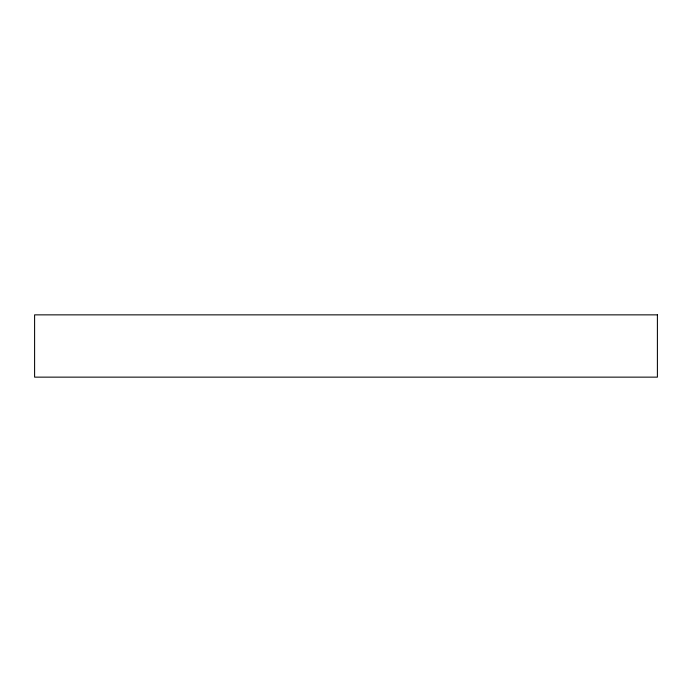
<?xml version="1.0" encoding="UTF-8"?>
<svg xmlns="http://www.w3.org/2000/svg" width="692" height="692" viewBox="0 0 692 692"><rect width="100%" height="100%" fill="white"/><g stroke="black" fill="none" stroke-linecap="round" stroke-linejoin="round"><path stroke-width="1.04" d="M657.4 314.86L34.6 314.86L34.6 377.14L657.4 377.14L657.4 314.86"/></g></svg>
